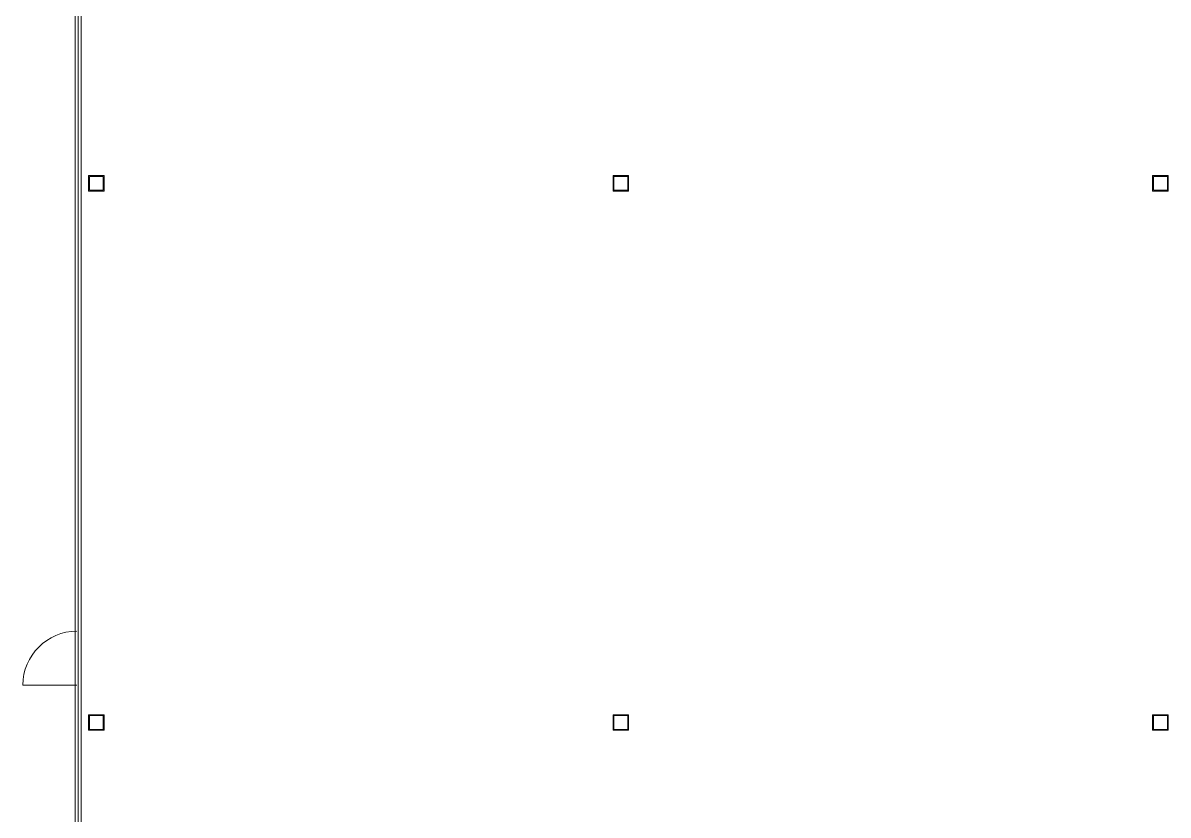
# Model space of a CAD drawing. Header units: inches. Extents: x -413 to 2782, y 7273 to 9795.
# Drawn here: x 887 to 1651, y 8738 to 9267 of the extents above; entities that cross this region are included whole.
import ezdxf

# ---------------------------------------------------------------- set-up
doc = ezdxf.new("R2010")
doc.units = ezdxf.units.IN
doc.header["$LTSCALE"] = 16.5
doc.header["$MEASUREMENT"] = 0
for name, color, linetype, lineweight in [('A-DOOR', 2, 'Continuous', 15), ('A-EQPM', 5, 'Continuous', 15), ('A-FLOR-HRAL', 5, 'Continuous', 15), ('None', 7, 'Continuous', 5)]:
    doc.layers.add(name, color=color, linetype=linetype, lineweight=lineweight)

# ---------------------------------------------------------------- blocks, each defined once
blk = doc.blocks.new('FLRBOX')
at = {"layer": 'A-EQPM', "color": 5, "linetype": 'Continuous', "lineweight": 15}
blk.add_line((-5.15, -5.15), (-5.15, 5.15), dxfattribs=at)
for points in [[(5.15, 5.15), (-5.15, 5.15), (-5.15, -5.15), (5.15, -5.15)], [(4.65, 4.65), (-4.65, 4.65), (-4.65, -4.65), (4.65, -4.65)]]:
    blk.add_lwpolyline(points, close=True, dxfattribs=at)
blk = doc.blocks.new('Group-77-1')
at = {"layer": 'A-FLOR-HRAL', "color": 7, "linetype": 'Continuous', "lineweight": 5}
for p, q in [((-321.0308, 985.8071), (-321.0308, -1137.6949)), ((-319.0308, 985.9071), (-319.0308, -1137.5949)), ((-317.0308, 985.8071), (-317.0308, -1137.6949))]:
    blk.add_line(p, q, dxfattribs=at)
blk = doc.blocks.new('Group-102-1')
at = {"layer": 'A-DOOR', "color": 7, "linetype": 'Continuous', "lineweight": 15}
blk.add_line((-319.8808, 307.7841), (-355.8808, 307.7841), dxfattribs=at)
blk.add_arc((-319.8808, 307.7841), 36, 90, 180, dxfattribs=at)
at = {"layer": 'A-EQPM', "color": 7}
for p in [(-306.8808, 642.7821), (43.1192, 642.7821), (403.1192, 642.7821), (-306.8818, 282.7821), (43.1182, 282.7821), (403.1182, 282.7821)]:
    blk.add_blockref('FLRBOX', p, dxfattribs=at)
at = {"layer": 'None', "color": 7}
blk.add_blockref('Group-77-1', (0, 0), dxfattribs=at)

msp = doc.modelspace()

# ---------------------------------------------------------------- block references
at = {"layer": 'None', "color": 7}
msp.add_blockref('Group-102-1', (1243.03, 8516.69), dxfattribs=at)

doc.saveas('drawing.dxf')
